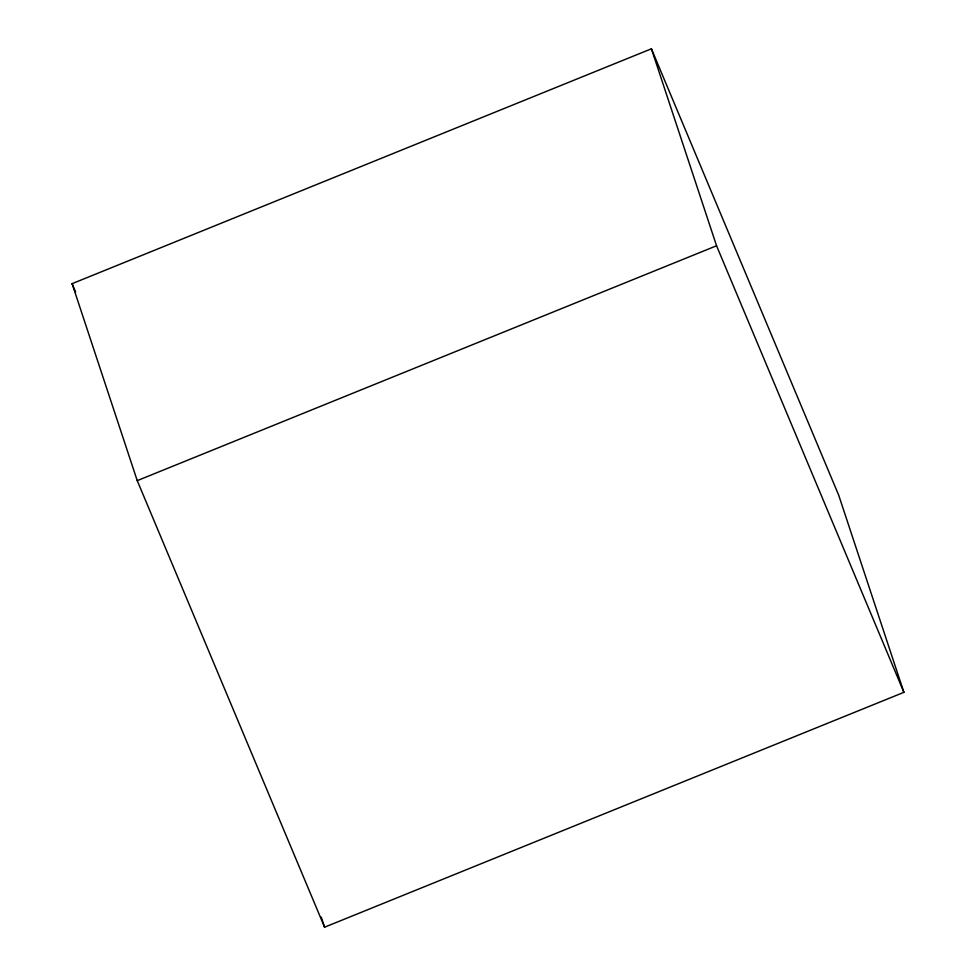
<?xml version="1.0" encoding="UTF-8"?>
<svg xmlns="http://www.w3.org/2000/svg" width="976" height="976" viewBox="0 0 976 976"><rect width="100%" height="100%" fill="white"/><g stroke="black" fill="none" stroke-linecap="round" stroke-linejoin="round"><path stroke-width="1.46" d="M72.102 283.674L651.419 48.8L838.762 495.357L903.898 692.326L324.581 927.2L137.238 480.643L72.102 283.674L75.64 292.105M137.238 480.643L716.555 245.769L651.419 48.8M716.555 245.769L903.898 692.326M321.263 917.135L324.581 927.2"/></g></svg>
